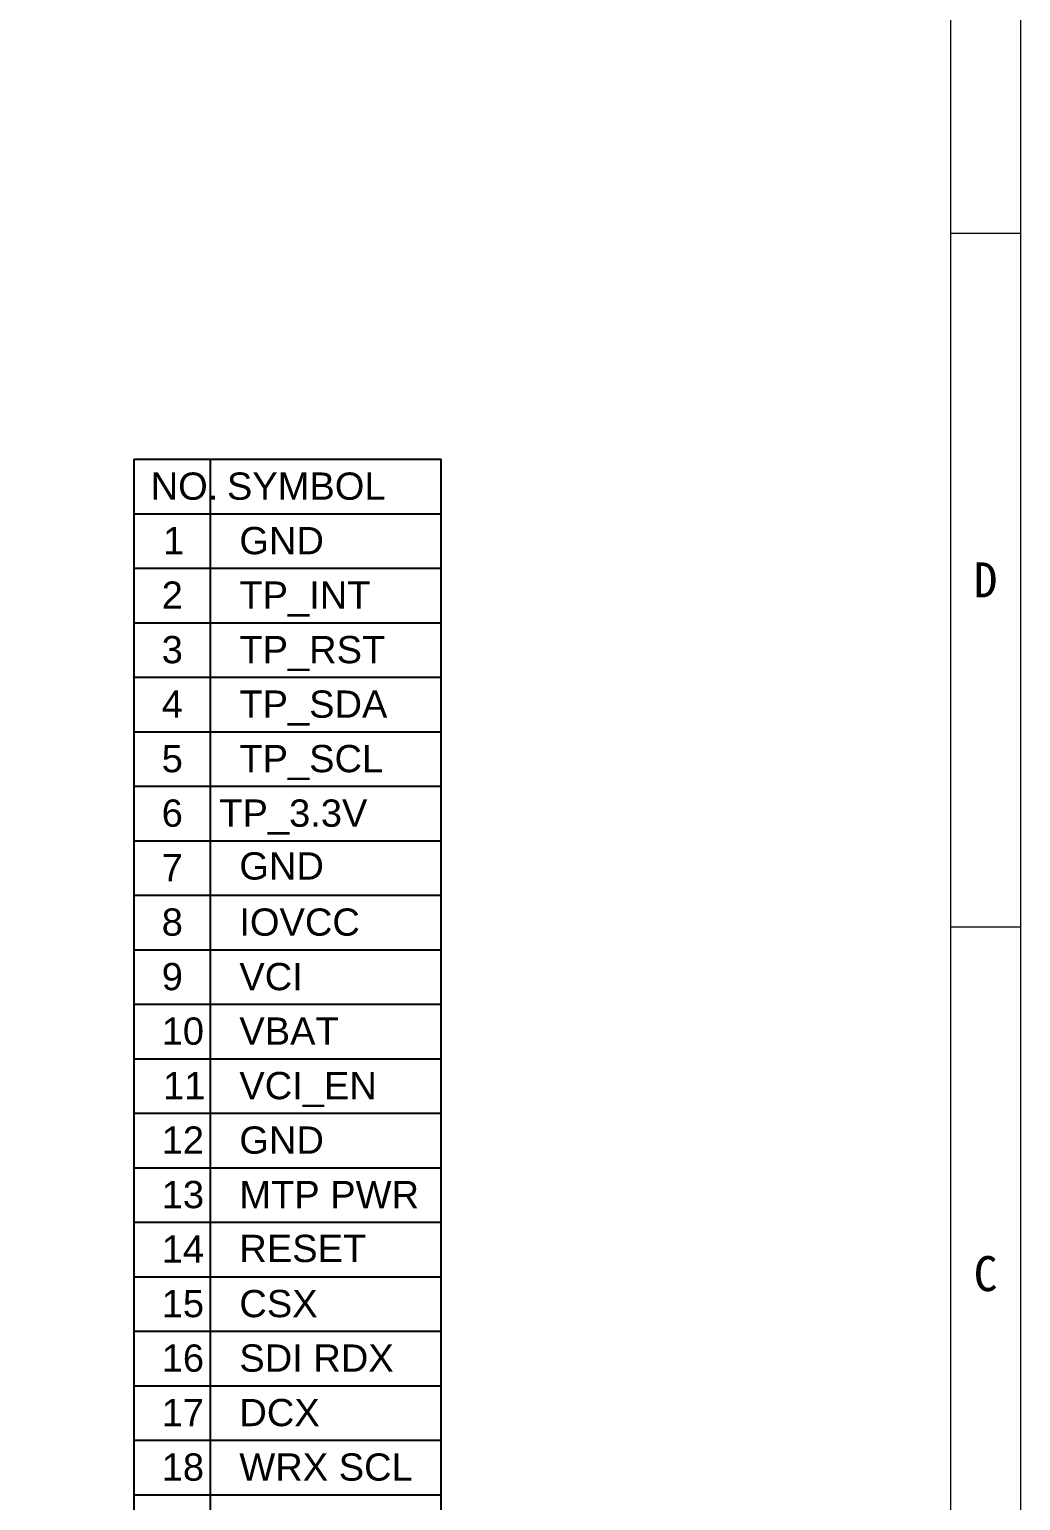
# Model space of a CAD drawing. Header units: millimetres. Extents: x 1773 to 2105, y 395 to 649.
# Drawn here: x 2049.1 to 2105, y 479.8 to 562.8 of the extents above; entities that cross this region are included whole.
import ezdxf
from ezdxf.enums import TextEntityAlignment as Align

# ---------------------------------------------------------------- set-up
doc = ezdxf.new("R2010")
doc.units = ezdxf.units.MM
doc.layers.add('图框', color=7, linetype='Continuous')
doc.styles.add('Arial Regular', font='arial.ttf')

msp = doc.modelspace()

# ---------------------------------------------------------------- linework, layer by layer
at = {"lineweight": 0}
for p, q in [((2101.052, 551.323), (2105.004, 551.323)), ((2101.052, 512.197), (2105.004, 512.197))]:
    msp.add_line(p, q, dxfattribs=at)
msp.add_line((2072.318, 440.208), (2072.318, 538.562))
for points in [[(1773.023, 629.576), (2105.004, 629.576), (2105.004, 394.818), (1773.023, 394.818)], [(1776.975, 625.624), (2101.052, 625.624), (2101.052, 398.77), (1776.975, 398.77)]]:
    msp.add_lwpolyline(points, close=True, dxfattribs=at)
at = {"layer": '图框', "color": 0}
for p, q in [((2054.99, 538.562), (2072.318, 538.562)), ((2054.99, 538.562), (2054.99, 440.208)), ((2059.293, 538.562), (2059.293, 440.208)), ((2054.99, 535.489), (2072.318, 535.489)), ((2054.99, 532.415), (2072.318, 532.415)), ((2054.99, 529.342), (2072.318, 529.342)), ((2054.99, 526.268), (2072.318, 526.268)), ((2054.99, 523.195), (2072.318, 523.195)), ((2054.99, 520.121), (2072.318, 520.121)), ((2054.99, 517.047), (2072.318, 517.047)), ((2054.99, 513.974), (2072.318, 513.974)), ((2054.99, 510.9), (2072.318, 510.9)), ((2054.99, 507.827), (2072.318, 507.827)), ((2054.99, 504.753), (2072.318, 504.753)), ((2054.99, 501.68), (2072.318, 501.68)), ((2054.99, 498.606), (2072.318, 498.606)), ((2054.99, 495.532), (2072.318, 495.532)), ((2054.99, 492.459), (2072.318, 492.459)), ((2054.99, 489.385), (2072.318, 489.385)), ((2054.99, 486.312), (2072.318, 486.312)), ((2054.99, 483.238), (2072.318, 483.238)), ((2054.99, 480.165), (2072.318, 480.165))]:
    msp.add_line(p, q, dxfattribs=at)
at = {"layer": '图框'}
msp.add_line((2072.318, 443.282), (2072.318, 538.562), dxfattribs=at)

# ---------------------------------------------------------------- texts
at = {"lineweight": 0}
for tag, text, p in [('D', 'D', (2103.028, 531.76)), ('C', 'C', (2103.028, 492.634))]:
    msp.add_attdef(tag, text=text, height=1.976, dxfattribs=at).set_placement(p, align=Align.MIDDLE)
at = {"layer": '图框', "color": 0, "attachment_point": 1, "style": 'Arial Regular'}
for s, insert, char_height, width in [('NO.', (2055.932, 537.817), 1.5368, 10.30657), ('SYMBOL', (2060.235, 537.817), 1.5368, 20.76348), ('1', (2056.632, 534.743), 1.537, 4.67721), ('GND', (2060.935, 534.743), 1.5368, 20.4461), ('2', (2056.555, 531.67), 1.537, 5.22845), ('TP_INT', (2060.935, 531.67), 1.5368, 19.72781), ('3', (2056.555, 528.596), 1.537, 5.26186), ('TP_RST', (2060.935, 528.596), 1.5368, 17.72329), ('4', (2056.555, 525.522), 1.537, 5.24516), ('TP_SDA', (2060.935, 525.522), 1.5368, 19.39372), ('5', (2056.555, 522.449), 1.537, 5.29527), ('TP_SCL', (2060.935, 522.449), 1.5368, 19.72781), ('6', (2056.555, 519.375), 1.537, 5.26186), ('TP_3.3V', (2059.804, 519.375), 1.5368, 19.09305), ('7', (2056.555, 516.302), 1.537, 5.26186), ('GND', (2060.935, 516.394), 1.5368, 20.4461), ('8', (2056.555, 513.228), 1.537, 5.27857), ('IOVCC', (2060.935, 513.228), 1.5368, 14.18197), ('9', (2056.555, 510.155), 1.537, 5.27857), ('VCI', (2060.935, 510.155), 1.5368, 8.30205), ('10', (2056.555, 507.081), 1.5368, 7.63388), ('VBAT', (2060.935, 507.081), 1.5368, 11.91019), ('11', (2056.632, 504.007), 1.5368, 7.04923), ('VCI_EN', (2060.935, 504.007), 1.5368, 9.08715), ('12', (2056.555, 500.934), 1.5368, 7.60047), ('GND', (2060.935, 500.934), 1.5368, 12.3612), ('13', (2056.555, 497.86), 1.5368, 7.63388), ('MTP PWR', (2060.935, 497.86), 1.5368, 12.3612), ('14', (2056.555, 494.787), 1.5368, 7.61717), ('RESET', (2060.935, 494.823), 1.5368, 12.3612), ('15', (2056.555, 491.713), 1.5368, 7.66729), ('CSX', (2060.935, 491.713), 1.5368, 20.57973), ('16', (2056.555, 488.64), 1.5368, 7.63388), ('SDI RDX', (2060.935, 488.64), 1.5368, 9.08715), ('17', (2056.555, 485.566), 1.5368, 7.63388), ('DCX', (2060.935, 485.566), 1.5368, 14.18197), ('18', (2056.555, 482.493), 1.5368, 7.65058), ('WRX SCL', (2060.935, 482.493), 1.5368, 12.3612)]:
    msp.add_mtext(s, dxfattribs=dict(at, insert=insert, char_height=char_height, width=width))

doc.saveas('drawing.dxf')
